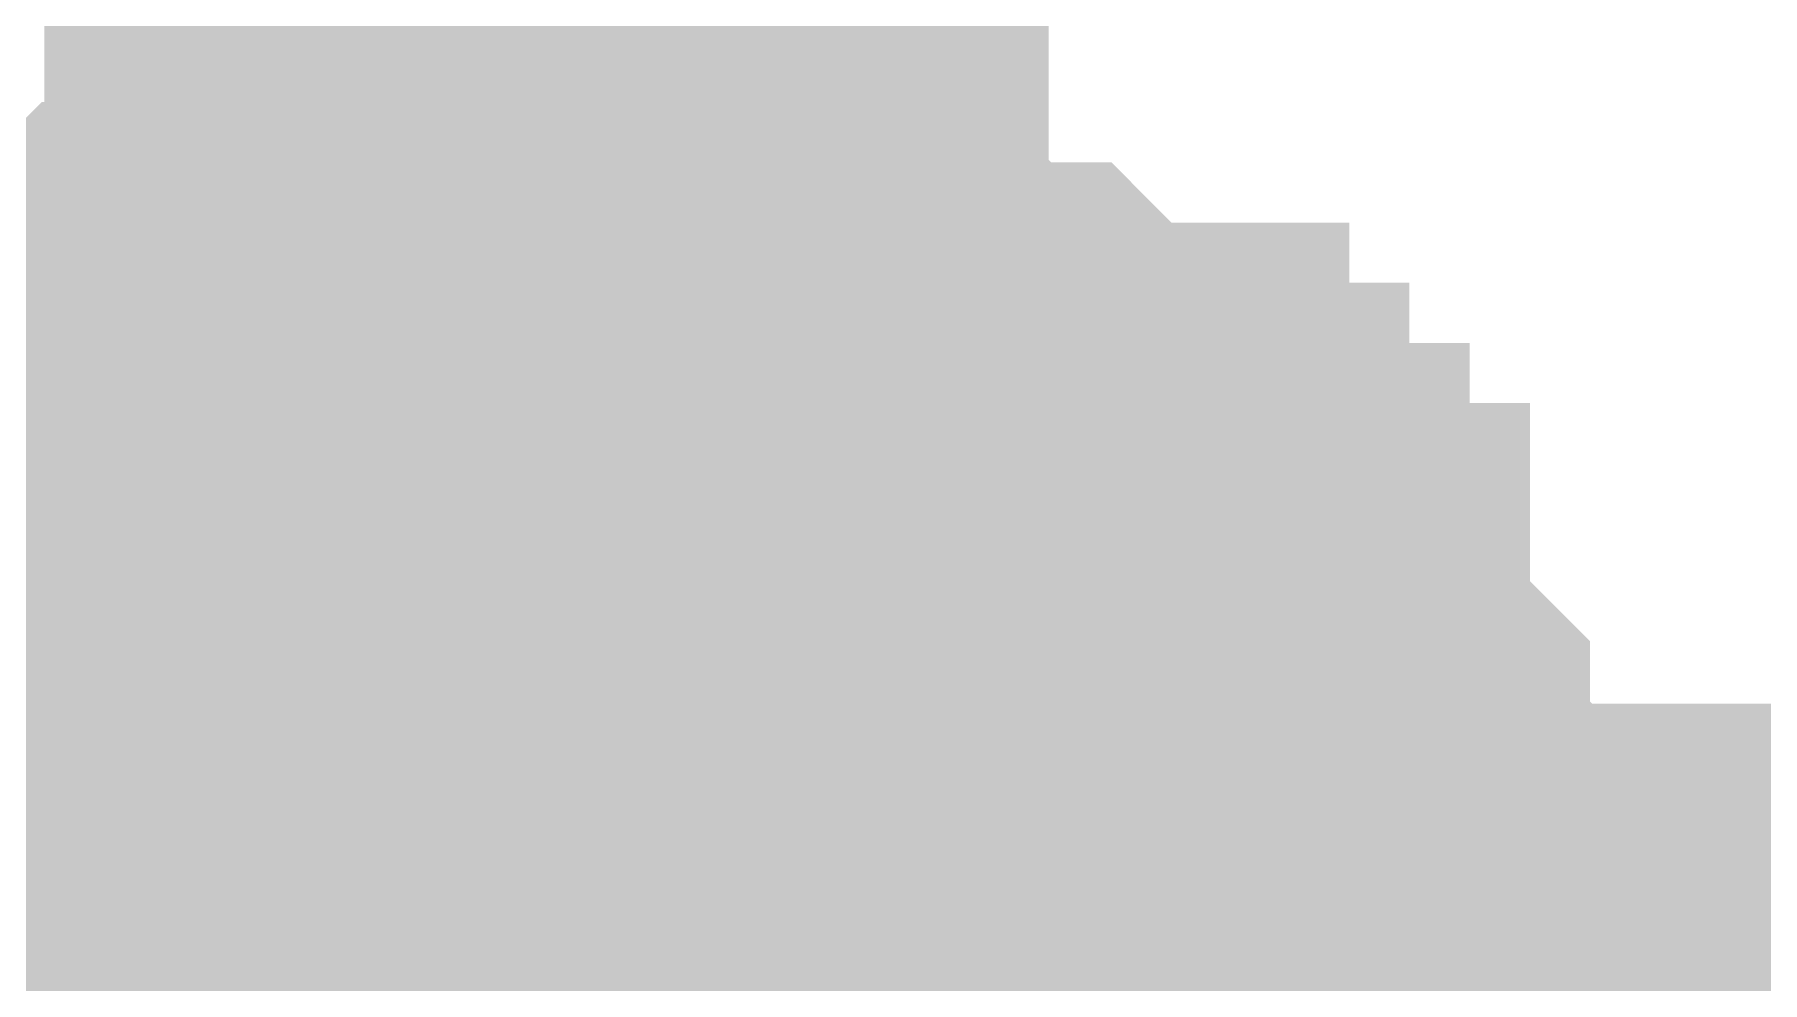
# Model space of a CAD drawing. Header units: inches. Extents: x 0 to 841, y 0 to 594.
# Drawn here: x 789.639 to 790.928, y 335.168 to 335.875 of the extents above; entities that cross this region are included whole.
import ezdxf

# ---------------------------------------------------------------- set-up
doc = ezdxf.new("R2010")
doc.units = ezdxf.units.IN
doc.layers.add('Sheet', color=255, linetype='Continuous')

msp = doc.modelspace()

# ---------------------------------------------------------------- linework, layer by layer
at = {"layer": 'Sheet'}
for points in [[(790.0208, 340.4809, 0.7493, 0.7493, 0), (790.0208, 335.0009, 0.7493, 0.7493, 0)], [(790.0208, 339.9868, 0.2997, 0.2997, 0), (790.0208, 335.0009, 0.2997, 0.2997, 0)], [(789.4818, 335.5399, 0.2997, 0.2997, 0), (789.5267, 335.5399, 0.2997, 0.2997, 0), (789.5716, 335.5848, 0.2997, 0.2997, 0), (789.5716, 335.5848, 0.2997, 0.2997, 0), (789.6165, 335.6298, 0.2997, 0.2997, 0), (789.6615, 335.6298, 0.2997, 0.2997, 0), (789.6615, 335.6298, 0.2997, 0.2997, 0), (789.7064, 335.6747, 0.2997, 0.2997, 0), (789.7513, 335.6747, 0.2997, 0.2997, 0), (789.7962, 335.6747, 0.2997, 0.2997, 0), (789.8411, 335.7196, 0.2997, 0.2997, 0), (789.8411, 335.7196, 0.2997, 0.2997, 0), (789.886, 335.7196, 0.2997, 0.2997, 0), (789.9309, 335.7196, 0.2997, 0.2997, 0), (789.9759, 335.7196, 0.2997, 0.2997, 0), (790.0208, 335.7196, 0.2997, 0.2997, 0)], [(789.4818, 335.5399, 0.2997, 0.2997, 0), (789.5267, 335.5399, 0.2997, 0.2997, 0), (789.5716, 335.5848, 0.2997, 0.2997, 0), (789.5716, 335.5848, 0.2997, 0.2997, 0), (789.6165, 335.6298, 0.2997, 0.2997, 0), (789.6615, 335.6298, 0.2997, 0.2997, 0), (789.6615, 335.6298, 0.2997, 0.2997, 0), (789.7064, 335.6747, 0.2997, 0.2997, 0), (789.7513, 335.6747, 0.2997, 0.2997, 0), (789.7962, 335.6747, 0.2997, 0.2997, 0), (789.8411, 335.7196, 0.2997, 0.2997, 0), (789.8411, 335.7196, 0.2997, 0.2997, 0), (789.886, 335.7196, 0.2997, 0.2997, 0), (789.9309, 335.7196, 0.2997, 0.2997, 0), (789.9759, 335.7196, 0.2997, 0.2997, 0), (790.0208, 335.7196, 0.2997, 0.2997, 0)], [(789.4818, 335.5399, 0.2997, 0.2997, 0), (789.5267, 335.5399, 0.2997, 0.2997, 0), (789.5716, 335.5848, 0.2997, 0.2997, 0), (789.5716, 335.5848, 0.2997, 0.2997, 0), (789.6165, 335.6298, 0.2997, 0.2997, 0), (789.6615, 335.6298, 0.2997, 0.2997, 0), (789.6615, 335.6298, 0.2997, 0.2997, 0), (789.7064, 335.6747, 0.2997, 0.2997, 0), (789.7513, 335.6747, 0.2997, 0.2997, 0), (789.7962, 335.6747, 0.2997, 0.2997, 0), (789.8411, 335.7196, 0.2997, 0.2997, 0), (789.8411, 335.7196, 0.2997, 0.2997, 0), (789.886, 335.7196, 0.2997, 0.2997, 0), (789.9309, 335.7196, 0.2997, 0.2997, 0), (789.9759, 335.7196, 0.2997, 0.2997, 0), (790.0208, 335.7196, 0.2997, 0.2997, 0)], [(789.4818, 335.5399, 0.2997, 0.2997, 0), (789.5267, 335.5399, 0.2997, 0.2997, 0), (789.5716, 335.5848, 0.2997, 0.2997, 0), (789.5716, 335.5848, 0.2997, 0.2997, 0), (789.6165, 335.6298, 0.2997, 0.2997, 0), (789.6615, 335.6298, 0.2997, 0.2997, 0), (789.6615, 335.6298, 0.2997, 0.2997, 0), (789.7064, 335.6747, 0.2997, 0.2997, 0), (789.7513, 335.6747, 0.2997, 0.2997, 0), (789.7962, 335.6747, 0.2997, 0.2997, 0), (789.8411, 335.7196, 0.2997, 0.2997, 0), (789.8411, 335.7196, 0.2997, 0.2997, 0), (789.886, 335.7196, 0.2997, 0.2997, 0), (789.9309, 335.7196, 0.2997, 0.2997, 0), (789.9759, 335.7196, 0.2997, 0.2997, 0), (790.0208, 335.7196, 0.2997, 0.2997, 0)], [(789.4818, 335.5399, 0.2997, 0.2997, 0), (789.5267, 335.5399, 0.2997, 0.2997, 0), (789.5716, 335.5848, 0.2997, 0.2997, 0), (789.5716, 335.5848, 0.2997, 0.2997, 0), (789.6165, 335.6298, 0.2997, 0.2997, 0), (789.6615, 335.6298, 0.2997, 0.2997, 0), (789.6615, 335.6298, 0.2997, 0.2997, 0), (789.7064, 335.6747, 0.2997, 0.2997, 0), (789.7513, 335.6747, 0.2997, 0.2997, 0), (789.7962, 335.6747, 0.2997, 0.2997, 0), (789.8411, 335.7196, 0.2997, 0.2997, 0), (789.8411, 335.7196, 0.2997, 0.2997, 0), (789.886, 335.7196, 0.2997, 0.2997, 0), (789.9309, 335.7196, 0.2997, 0.2997, 0), (789.9759, 335.7196, 0.2997, 0.2997, 0), (790.0208, 335.7196, 0.2997, 0.2997, 0)], [(789.4818, 335.5399, 0.2997, 0.2997, 0), (789.5267, 335.5399, 0.2997, 0.2997, 0), (789.5716, 335.5848, 0.2997, 0.2997, 0), (789.5716, 335.5848, 0.2997, 0.2997, 0), (789.6165, 335.6298, 0.2997, 0.2997, 0), (789.6615, 335.6298, 0.2997, 0.2997, 0), (789.6615, 335.6298, 0.2997, 0.2997, 0), (789.7064, 335.6747, 0.2997, 0.2997, 0), (789.7513, 335.6747, 0.2997, 0.2997, 0), (789.7962, 335.6747, 0.2997, 0.2997, 0), (789.8411, 335.7196, 0.2997, 0.2997, 0), (789.8411, 335.7196, 0.2997, 0.2997, 0), (789.886, 335.7196, 0.2997, 0.2997, 0), (789.9309, 335.7196, 0.2997, 0.2997, 0), (789.9759, 335.7196, 0.2997, 0.2997, 0), (790.0208, 335.7196, 0.2997, 0.2997, 0)], [(790.0208, 335.7196, 0.2997, 0.2997, 0), (790.0208, 335.7196, 0.2997, 0.2997, 0)], [(790.0208, 335.7196, 0.2997, 0.2997, 0), (790.0657, 335.7196, 0.2997, 0.2997, 0), (790.1106, 335.7196, 0.2997, 0.2997, 0), (790.1106, 335.7196, 0.2997, 0.2997, 0), (790.1555, 335.7196, 0.2997, 0.2997, 0), (790.2004, 335.7196, 0.2997, 0.2997, 0), (790.2454, 335.6747, 0.2997, 0.2997, 0), (790.2903, 335.6747, 0.2997, 0.2997, 0), (790.2903, 335.6747, 0.2997, 0.2997, 0), (790.3352, 335.6298, 0.2997, 0.2997, 0), (790.3801, 335.6298, 0.2997, 0.2997, 0), (790.3801, 335.6298, 0.2997, 0.2997, 0), (790.425, 335.5848, 0.2997, 0.2997, 0), (790.4699, 335.5848, 0.2997, 0.2997, 0), (790.4699, 335.5399, 0.2997, 0.2997, 0), (790.5148, 335.5399, 0.2997, 0.2997, 0), (790.5148, 335.495, 0.2997, 0.2997, 0), (790.5598, 335.495, 0.2997, 0.2997, 0), (790.5598, 335.4501, 0.2997, 0.2997, 0), (790.6047, 335.4501, 0.2997, 0.2997, 0), (790.6047, 335.4052, 0.2997, 0.2997, 0), (790.6496, 335.3603, 0.2997, 0.2997, 0), (790.6496, 335.3603, 0.2997, 0.2997, 0), (790.6496, 335.3153, 0.2997, 0.2997, 0), (790.6945, 335.2704, 0.2997, 0.2997, 0), (790.6945, 335.2704, 0.2997, 0.2997, 0), (790.6945, 335.2255, 0.2997, 0.2997, 0), (790.7394, 335.1806, 0.2997, 0.2997, 0), (790.7394, 335.1357, 0.2997, 0.2997, 0), (790.7394, 335.0907, 0.2997, 0.2997, 0), (790.7394, 335.0907, 0.2997, 0.2997, 0), (790.7394, 335.0458, 0.2997, 0.2997, 0), (790.7394, 335.0009, 0.2997, 0.2997, 0)], [(790.0208, 335.7196, 0.2997, 0.2997, 0), (790.0208, 335.7196, 0.2997, 0.2997, 0)], [(790.0208, 335.7196, 0.2997, 0.2997, 0), (790.0657, 335.7196, 0.2997, 0.2997, 0), (790.1106, 335.7196, 0.2997, 0.2997, 0), (790.1106, 335.7196, 0.2997, 0.2997, 0), (790.1555, 335.7196, 0.2997, 0.2997, 0), (790.2004, 335.7196, 0.2997, 0.2997, 0), (790.2454, 335.6747, 0.2997, 0.2997, 0), (790.2903, 335.6747, 0.2997, 0.2997, 0), (790.2903, 335.6747, 0.2997, 0.2997, 0), (790.3352, 335.6298, 0.2997, 0.2997, 0), (790.3801, 335.6298, 0.2997, 0.2997, 0), (790.3801, 335.6298, 0.2997, 0.2997, 0), (790.425, 335.5848, 0.2997, 0.2997, 0), (790.4699, 335.5848, 0.2997, 0.2997, 0), (790.4699, 335.5399, 0.2997, 0.2997, 0), (790.5148, 335.5399, 0.2997, 0.2997, 0), (790.5148, 335.495, 0.2997, 0.2997, 0), (790.5598, 335.495, 0.2997, 0.2997, 0), (790.5598, 335.4501, 0.2997, 0.2997, 0), (790.6047, 335.4501, 0.2997, 0.2997, 0), (790.6047, 335.4052, 0.2997, 0.2997, 0), (790.6496, 335.3603, 0.2997, 0.2997, 0), (790.6496, 335.3603, 0.2997, 0.2997, 0), (790.6496, 335.3153, 0.2997, 0.2997, 0), (790.6945, 335.2704, 0.2997, 0.2997, 0), (790.6945, 335.2704, 0.2997, 0.2997, 0), (790.6945, 335.2255, 0.2997, 0.2997, 0), (790.7394, 335.1806, 0.2997, 0.2997, 0), (790.7394, 335.1357, 0.2997, 0.2997, 0), (790.7394, 335.0907, 0.2997, 0.2997, 0), (790.7394, 335.0907, 0.2997, 0.2997, 0), (790.7394, 335.0458, 0.2997, 0.2997, 0), (790.7394, 335.0009, 0.2997, 0.2997, 0)], [(790.0208, 335.7196, 0.2997, 0.2997, 0), (790.0208, 335.7196, 0.2997, 0.2997, 0)], [(790.0208, 335.7196, 0.2997, 0.2997, 0), (790.0657, 335.7196, 0.2997, 0.2997, 0), (790.1106, 335.7196, 0.2997, 0.2997, 0), (790.1106, 335.7196, 0.2997, 0.2997, 0), (790.1555, 335.7196, 0.2997, 0.2997, 0), (790.2004, 335.7196, 0.2997, 0.2997, 0), (790.2454, 335.6747, 0.2997, 0.2997, 0), (790.2903, 335.6747, 0.2997, 0.2997, 0), (790.2903, 335.6747, 0.2997, 0.2997, 0), (790.3352, 335.6298, 0.2997, 0.2997, 0), (790.3801, 335.6298, 0.2997, 0.2997, 0), (790.3801, 335.6298, 0.2997, 0.2997, 0), (790.425, 335.5848, 0.2997, 0.2997, 0), (790.4699, 335.5848, 0.2997, 0.2997, 0), (790.4699, 335.5399, 0.2997, 0.2997, 0), (790.5148, 335.5399, 0.2997, 0.2997, 0), (790.5148, 335.495, 0.2997, 0.2997, 0), (790.5598, 335.495, 0.2997, 0.2997, 0), (790.5598, 335.4501, 0.2997, 0.2997, 0), (790.6047, 335.4501, 0.2997, 0.2997, 0), (790.6047, 335.4052, 0.2997, 0.2997, 0), (790.6496, 335.3603, 0.2997, 0.2997, 0), (790.6496, 335.3603, 0.2997, 0.2997, 0), (790.6496, 335.3153, 0.2997, 0.2997, 0), (790.6945, 335.2704, 0.2997, 0.2997, 0), (790.6945, 335.2704, 0.2997, 0.2997, 0), (790.6945, 335.2255, 0.2997, 0.2997, 0), (790.7394, 335.1806, 0.2997, 0.2997, 0), (790.7394, 335.1357, 0.2997, 0.2997, 0), (790.7394, 335.0907, 0.2997, 0.2997, 0), (790.7394, 335.0907, 0.2997, 0.2997, 0), (790.7394, 335.0458, 0.2997, 0.2997, 0), (790.7394, 335.0009, 0.2997, 0.2997, 0)], [(790.0208, 335.7196, 0.2997, 0.2997, 0), (790.0208, 335.7196, 0.2997, 0.2997, 0)], [(790.0208, 335.7196, 0.2997, 0.2997, 0), (790.0657, 335.7196, 0.2997, 0.2997, 0), (790.1106, 335.7196, 0.2997, 0.2997, 0), (790.1106, 335.7196, 0.2997, 0.2997, 0), (790.1555, 335.7196, 0.2997, 0.2997, 0), (790.2004, 335.7196, 0.2997, 0.2997, 0), (790.2454, 335.6747, 0.2997, 0.2997, 0), (790.2903, 335.6747, 0.2997, 0.2997, 0), (790.2903, 335.6747, 0.2997, 0.2997, 0), (790.3352, 335.6298, 0.2997, 0.2997, 0), (790.3801, 335.6298, 0.2997, 0.2997, 0), (790.3801, 335.6298, 0.2997, 0.2997, 0), (790.425, 335.5848, 0.2997, 0.2997, 0), (790.4699, 335.5848, 0.2997, 0.2997, 0), (790.4699, 335.5399, 0.2997, 0.2997, 0), (790.5148, 335.5399, 0.2997, 0.2997, 0), (790.5148, 335.495, 0.2997, 0.2997, 0), (790.5598, 335.495, 0.2997, 0.2997, 0), (790.5598, 335.4501, 0.2997, 0.2997, 0), (790.6047, 335.4501, 0.2997, 0.2997, 0), (790.6047, 335.4052, 0.2997, 0.2997, 0), (790.6496, 335.3603, 0.2997, 0.2997, 0), (790.6496, 335.3603, 0.2997, 0.2997, 0), (790.6496, 335.3153, 0.2997, 0.2997, 0), (790.6945, 335.2704, 0.2997, 0.2997, 0), (790.6945, 335.2704, 0.2997, 0.2997, 0), (790.6945, 335.2255, 0.2997, 0.2997, 0), (790.7394, 335.1806, 0.2997, 0.2997, 0), (790.7394, 335.1357, 0.2997, 0.2997, 0), (790.7394, 335.0907, 0.2997, 0.2997, 0), (790.7394, 335.0907, 0.2997, 0.2997, 0), (790.7394, 335.0458, 0.2997, 0.2997, 0), (790.7394, 335.0009, 0.2997, 0.2997, 0)], [(790.0208, 335.7196, 0.2997, 0.2997, 0), (790.0208, 335.7196, 0.2997, 0.2997, 0)], [(790.0208, 335.7196, 0.2997, 0.2997, 0), (790.0657, 335.7196, 0.2997, 0.2997, 0), (790.1106, 335.7196, 0.2997, 0.2997, 0), (790.1106, 335.7196, 0.2997, 0.2997, 0), (790.1555, 335.7196, 0.2997, 0.2997, 0), (790.2004, 335.7196, 0.2997, 0.2997, 0), (790.2454, 335.6747, 0.2997, 0.2997, 0), (790.2903, 335.6747, 0.2997, 0.2997, 0), (790.2903, 335.6747, 0.2997, 0.2997, 0), (790.3352, 335.6298, 0.2997, 0.2997, 0), (790.3801, 335.6298, 0.2997, 0.2997, 0), (790.3801, 335.6298, 0.2997, 0.2997, 0), (790.425, 335.5848, 0.2997, 0.2997, 0), (790.4699, 335.5848, 0.2997, 0.2997, 0), (790.4699, 335.5399, 0.2997, 0.2997, 0), (790.5148, 335.5399, 0.2997, 0.2997, 0), (790.5148, 335.495, 0.2997, 0.2997, 0), (790.5598, 335.495, 0.2997, 0.2997, 0), (790.5598, 335.4501, 0.2997, 0.2997, 0), (790.6047, 335.4501, 0.2997, 0.2997, 0), (790.6047, 335.4052, 0.2997, 0.2997, 0), (790.6496, 335.3603, 0.2997, 0.2997, 0), (790.6496, 335.3603, 0.2997, 0.2997, 0), (790.6496, 335.3153, 0.2997, 0.2997, 0), (790.6945, 335.2704, 0.2997, 0.2997, 0), (790.6945, 335.2704, 0.2997, 0.2997, 0), (790.6945, 335.2255, 0.2997, 0.2997, 0), (790.7394, 335.1806, 0.2997, 0.2997, 0), (790.7394, 335.1357, 0.2997, 0.2997, 0), (790.7394, 335.0907, 0.2997, 0.2997, 0), (790.7394, 335.0907, 0.2997, 0.2997, 0), (790.7394, 335.0458, 0.2997, 0.2997, 0), (790.7394, 335.0009, 0.2997, 0.2997, 0)], [(790.0208, 335.7196, 0.2997, 0.2997, 0), (790.0208, 335.7196, 0.2997, 0.2997, 0)], [(790.0208, 335.7196, 0.2997, 0.2997, 0), (790.0657, 335.7196, 0.2997, 0.2997, 0), (790.1106, 335.7196, 0.2997, 0.2997, 0), (790.1106, 335.7196, 0.2997, 0.2997, 0), (790.1555, 335.7196, 0.2997, 0.2997, 0), (790.2004, 335.7196, 0.2997, 0.2997, 0), (790.2454, 335.6747, 0.2997, 0.2997, 0), (790.2903, 335.6747, 0.2997, 0.2997, 0), (790.2903, 335.6747, 0.2997, 0.2997, 0), (790.3352, 335.6298, 0.2997, 0.2997, 0), (790.3801, 335.6298, 0.2997, 0.2997, 0), (790.3801, 335.6298, 0.2997, 0.2997, 0), (790.425, 335.5848, 0.2997, 0.2997, 0), (790.4699, 335.5848, 0.2997, 0.2997, 0), (790.4699, 335.5399, 0.2997, 0.2997, 0), (790.5148, 335.5399, 0.2997, 0.2997, 0), (790.5148, 335.495, 0.2997, 0.2997, 0), (790.5598, 335.495, 0.2997, 0.2997, 0), (790.5598, 335.4501, 0.2997, 0.2997, 0), (790.6047, 335.4501, 0.2997, 0.2997, 0), (790.6047, 335.4052, 0.2997, 0.2997, 0), (790.6496, 335.3603, 0.2997, 0.2997, 0), (790.6496, 335.3603, 0.2997, 0.2997, 0), (790.6496, 335.3153, 0.2997, 0.2997, 0), (790.6945, 335.2704, 0.2997, 0.2997, 0), (790.6945, 335.2704, 0.2997, 0.2997, 0), (790.6945, 335.2255, 0.2997, 0.2997, 0), (790.7394, 335.1806, 0.2997, 0.2997, 0), (790.7394, 335.1357, 0.2997, 0.2997, 0), (790.7394, 335.0907, 0.2997, 0.2997, 0), (790.7394, 335.0907, 0.2997, 0.2997, 0), (790.7394, 335.0458, 0.2997, 0.2997, 0), (790.7394, 335.0009, 0.2997, 0.2997, 0)], [(789.5716, 335.5848, 0.0991, 0.0991, 0), (789.6165, 335.6298, 0.0991, 0.0991, 0), (789.6615, 335.6298, 0.0991, 0.0991, 0), (789.6615, 335.6298, 0.0991, 0.0991, 0), (789.7064, 335.6747, 0.0991, 0.0991, 0), (789.7513, 335.6747, 0.0991, 0.0991, 0), (789.7962, 335.6747, 0.0991, 0.0991, 0), (789.8411, 335.7196, 0.0991, 0.0991, 0), (789.8411, 335.7196, 0.0991, 0.0991, 0), (789.886, 335.7196, 0.0991, 0.0991, 0), (789.9309, 335.7196, 0.0991, 0.0991, 0), (789.9759, 335.7196, 0.0991, 0.0991, 0), (790.0208, 335.7196, 0.0991, 0.0991, 0)], [(789.5716, 335.5848, 0.0991, 0.0991, 0), (789.6165, 335.6298, 0.0991, 0.0991, 0), (789.6615, 335.6298, 0.0991, 0.0991, 0), (789.6615, 335.6298, 0.0991, 0.0991, 0), (789.7064, 335.6747, 0.0991, 0.0991, 0), (789.7513, 335.6747, 0.0991, 0.0991, 0), (789.7962, 335.6747, 0.0991, 0.0991, 0), (789.8411, 335.7196, 0.0991, 0.0991, 0), (789.8411, 335.7196, 0.0991, 0.0991, 0), (789.886, 335.7196, 0.0991, 0.0991, 0), (789.9309, 335.7196, 0.0991, 0.0991, 0), (789.9759, 335.7196, 0.0991, 0.0991, 0), (790.0208, 335.7196, 0.0991, 0.0991, 0)], [(789.5716, 335.5848, 0.0991, 0.0991, 0), (789.6165, 335.6298, 0.0991, 0.0991, 0), (789.6615, 335.6298, 0.0991, 0.0991, 0), (789.6615, 335.6298, 0.0991, 0.0991, 0), (789.7064, 335.6747, 0.0991, 0.0991, 0), (789.7513, 335.6747, 0.0991, 0.0991, 0), (789.7962, 335.6747, 0.0991, 0.0991, 0), (789.8411, 335.7196, 0.0991, 0.0991, 0), (789.8411, 335.7196, 0.0991, 0.0991, 0), (789.886, 335.7196, 0.0991, 0.0991, 0), (789.9309, 335.7196, 0.0991, 0.0991, 0), (789.9759, 335.7196, 0.0991, 0.0991, 0), (790.0208, 335.7196, 0.0991, 0.0991, 0)], [(789.5716, 335.5848, 0.0991, 0.0991, 0), (789.6165, 335.6298, 0.0991, 0.0991, 0), (789.6615, 335.6298, 0.0991, 0.0991, 0), (789.6615, 335.6298, 0.0991, 0.0991, 0), (789.7064, 335.6747, 0.0991, 0.0991, 0), (789.7513, 335.6747, 0.0991, 0.0991, 0), (789.7962, 335.6747, 0.0991, 0.0991, 0), (789.8411, 335.7196, 0.0991, 0.0991, 0), (789.8411, 335.7196, 0.0991, 0.0991, 0), (789.886, 335.7196, 0.0991, 0.0991, 0), (789.9309, 335.7196, 0.0991, 0.0991, 0), (789.9759, 335.7196, 0.0991, 0.0991, 0), (790.0208, 335.7196, 0.0991, 0.0991, 0)], [(789.5716, 335.5848, 0.0991, 0.0991, 0), (789.6165, 335.6298, 0.0991, 0.0991, 0), (789.6615, 335.6298, 0.0991, 0.0991, 0), (789.6615, 335.6298, 0.0991, 0.0991, 0), (789.7064, 335.6747, 0.0991, 0.0991, 0), (789.7513, 335.6747, 0.0991, 0.0991, 0), (789.7962, 335.6747, 0.0991, 0.0991, 0), (789.8411, 335.7196, 0.0991, 0.0991, 0), (789.8411, 335.7196, 0.0991, 0.0991, 0), (789.886, 335.7196, 0.0991, 0.0991, 0), (789.9309, 335.7196, 0.0991, 0.0991, 0), (789.9759, 335.7196, 0.0991, 0.0991, 0), (790.0208, 335.7196, 0.0991, 0.0991, 0)], [(789.5716, 335.5848, 0.0991, 0.0991, 0), (789.6165, 335.6298, 0.0991, 0.0991, 0), (789.6615, 335.6298, 0.0991, 0.0991, 0), (789.6615, 335.6298, 0.0991, 0.0991, 0), (789.7064, 335.6747, 0.0991, 0.0991, 0), (789.7513, 335.6747, 0.0991, 0.0991, 0), (789.7962, 335.6747, 0.0991, 0.0991, 0), (789.8411, 335.7196, 0.0991, 0.0991, 0), (789.8411, 335.7196, 0.0991, 0.0991, 0), (789.886, 335.7196, 0.0991, 0.0991, 0), (789.9309, 335.7196, 0.0991, 0.0991, 0), (789.9759, 335.7196, 0.0991, 0.0991, 0), (790.0208, 335.7196, 0.0991, 0.0991, 0)], [(790.0208, 335.7196, 0.0991, 0.0991, 0), (790.0208, 335.7196, 0.0991, 0.0991, 0)], [(790.0208, 335.7196, 0.0991, 0.0991, 0), (790.0657, 335.7196, 0.0991, 0.0991, 0), (790.1106, 335.7196, 0.0991, 0.0991, 0), (790.1106, 335.7196, 0.0991, 0.0991, 0), (790.1555, 335.7196, 0.0991, 0.0991, 0), (790.2004, 335.7196, 0.0991, 0.0991, 0), (790.2454, 335.6747, 0.0991, 0.0991, 0), (790.2903, 335.6747, 0.0991, 0.0991, 0), (790.2903, 335.6747, 0.0991, 0.0991, 0), (790.3352, 335.6298, 0.0991, 0.0991, 0), (790.3801, 335.6298, 0.0991, 0.0991, 0), (790.3801, 335.6298, 0.0991, 0.0991, 0), (790.425, 335.5848, 0.0991, 0.0991, 0), (790.4699, 335.5848, 0.0991, 0.0991, 0), (790.4699, 335.5399, 0.0991, 0.0991, 0), (790.5148, 335.5399, 0.0991, 0.0991, 0), (790.5148, 335.495, 0.0991, 0.0991, 0), (790.5598, 335.495, 0.0991, 0.0991, 0), (790.5598, 335.4501, 0.0991, 0.0991, 0), (790.6047, 335.4501, 0.0991, 0.0991, 0), (790.6047, 335.4052, 0.0991, 0.0991, 0), (790.6496, 335.3603, 0.0991, 0.0991, 0), (790.6496, 335.3603, 0.0991, 0.0991, 0), (790.6496, 335.3153, 0.0991, 0.0991, 0), (790.6945, 335.2704, 0.0991, 0.0991, 0), (790.6945, 335.2704, 0.0991, 0.0991, 0), (790.6945, 335.2255, 0.0991, 0.0991, 0), (790.7394, 335.1806, 0.0991, 0.0991, 0), (790.7394, 335.1357, 0.0991, 0.0991, 0), (790.7394, 335.0907, 0.0991, 0.0991, 0)], [(790.0208, 335.7196, 0.0991, 0.0991, 0), (790.0208, 335.7196, 0.0991, 0.0991, 0)], [(790.0208, 335.7196, 0.0991, 0.0991, 0), (790.0657, 335.7196, 0.0991, 0.0991, 0), (790.1106, 335.7196, 0.0991, 0.0991, 0), (790.1106, 335.7196, 0.0991, 0.0991, 0), (790.1555, 335.7196, 0.0991, 0.0991, 0), (790.2004, 335.7196, 0.0991, 0.0991, 0), (790.2454, 335.6747, 0.0991, 0.0991, 0), (790.2903, 335.6747, 0.0991, 0.0991, 0), (790.2903, 335.6747, 0.0991, 0.0991, 0), (790.3352, 335.6298, 0.0991, 0.0991, 0), (790.3801, 335.6298, 0.0991, 0.0991, 0), (790.3801, 335.6298, 0.0991, 0.0991, 0), (790.425, 335.5848, 0.0991, 0.0991, 0), (790.4699, 335.5848, 0.0991, 0.0991, 0), (790.4699, 335.5399, 0.0991, 0.0991, 0), (790.5148, 335.5399, 0.0991, 0.0991, 0), (790.5148, 335.495, 0.0991, 0.0991, 0), (790.5598, 335.495, 0.0991, 0.0991, 0), (790.5598, 335.4501, 0.0991, 0.0991, 0), (790.6047, 335.4501, 0.0991, 0.0991, 0), (790.6047, 335.4052, 0.0991, 0.0991, 0), (790.6496, 335.3603, 0.0991, 0.0991, 0), (790.6496, 335.3603, 0.0991, 0.0991, 0), (790.6496, 335.3153, 0.0991, 0.0991, 0), (790.6945, 335.2704, 0.0991, 0.0991, 0), (790.6945, 335.2704, 0.0991, 0.0991, 0), (790.6945, 335.2255, 0.0991, 0.0991, 0), (790.7394, 335.1806, 0.0991, 0.0991, 0), (790.7394, 335.1357, 0.0991, 0.0991, 0), (790.7394, 335.0907, 0.0991, 0.0991, 0)], [(790.0208, 335.7196, 0.0991, 0.0991, 0), (790.0208, 335.7196, 0.0991, 0.0991, 0)], [(790.0208, 335.7196, 0.0991, 0.0991, 0), (790.0657, 335.7196, 0.0991, 0.0991, 0), (790.1106, 335.7196, 0.0991, 0.0991, 0), (790.1106, 335.7196, 0.0991, 0.0991, 0), (790.1555, 335.7196, 0.0991, 0.0991, 0), (790.2004, 335.7196, 0.0991, 0.0991, 0), (790.2454, 335.6747, 0.0991, 0.0991, 0), (790.2903, 335.6747, 0.0991, 0.0991, 0), (790.2903, 335.6747, 0.0991, 0.0991, 0), (790.3352, 335.6298, 0.0991, 0.0991, 0), (790.3801, 335.6298, 0.0991, 0.0991, 0), (790.3801, 335.6298, 0.0991, 0.0991, 0), (790.425, 335.5848, 0.0991, 0.0991, 0), (790.4699, 335.5848, 0.0991, 0.0991, 0), (790.4699, 335.5399, 0.0991, 0.0991, 0), (790.5148, 335.5399, 0.0991, 0.0991, 0), (790.5148, 335.495, 0.0991, 0.0991, 0), (790.5598, 335.495, 0.0991, 0.0991, 0), (790.5598, 335.4501, 0.0991, 0.0991, 0), (790.6047, 335.4501, 0.0991, 0.0991, 0), (790.6047, 335.4052, 0.0991, 0.0991, 0), (790.6496, 335.3603, 0.0991, 0.0991, 0), (790.6496, 335.3603, 0.0991, 0.0991, 0), (790.6496, 335.3153, 0.0991, 0.0991, 0), (790.6945, 335.2704, 0.0991, 0.0991, 0), (790.6945, 335.2704, 0.0991, 0.0991, 0), (790.6945, 335.2255, 0.0991, 0.0991, 0), (790.7394, 335.1806, 0.0991, 0.0991, 0), (790.7394, 335.1357, 0.0991, 0.0991, 0), (790.7394, 335.0907, 0.0991, 0.0991, 0)], [(790.0208, 335.7196, 0.0991, 0.0991, 0), (790.0208, 335.7196, 0.0991, 0.0991, 0)], [(790.0208, 335.7196, 0.0991, 0.0991, 0), (790.0657, 335.7196, 0.0991, 0.0991, 0), (790.1106, 335.7196, 0.0991, 0.0991, 0), (790.1106, 335.7196, 0.0991, 0.0991, 0), (790.1555, 335.7196, 0.0991, 0.0991, 0), (790.2004, 335.7196, 0.0991, 0.0991, 0), (790.2454, 335.6747, 0.0991, 0.0991, 0), (790.2903, 335.6747, 0.0991, 0.0991, 0), (790.2903, 335.6747, 0.0991, 0.0991, 0), (790.3352, 335.6298, 0.0991, 0.0991, 0), (790.3801, 335.6298, 0.0991, 0.0991, 0), (790.3801, 335.6298, 0.0991, 0.0991, 0), (790.425, 335.5848, 0.0991, 0.0991, 0), (790.4699, 335.5848, 0.0991, 0.0991, 0), (790.4699, 335.5399, 0.0991, 0.0991, 0), (790.5148, 335.5399, 0.0991, 0.0991, 0), (790.5148, 335.495, 0.0991, 0.0991, 0), (790.5598, 335.495, 0.0991, 0.0991, 0), (790.5598, 335.4501, 0.0991, 0.0991, 0), (790.6047, 335.4501, 0.0991, 0.0991, 0), (790.6047, 335.4052, 0.0991, 0.0991, 0), (790.6496, 335.3603, 0.0991, 0.0991, 0), (790.6496, 335.3603, 0.0991, 0.0991, 0), (790.6496, 335.3153, 0.0991, 0.0991, 0), (790.6945, 335.2704, 0.0991, 0.0991, 0), (790.6945, 335.2704, 0.0991, 0.0991, 0), (790.6945, 335.2255, 0.0991, 0.0991, 0), (790.7394, 335.1806, 0.0991, 0.0991, 0), (790.7394, 335.1357, 0.0991, 0.0991, 0), (790.7394, 335.0907, 0.0991, 0.0991, 0)], [(790.0208, 335.7196, 0.0991, 0.0991, 0), (790.0208, 335.7196, 0.0991, 0.0991, 0)], [(790.0208, 335.7196, 0.0991, 0.0991, 0), (790.0657, 335.7196, 0.0991, 0.0991, 0), (790.1106, 335.7196, 0.0991, 0.0991, 0), (790.1106, 335.7196, 0.0991, 0.0991, 0), (790.1555, 335.7196, 0.0991, 0.0991, 0), (790.2004, 335.7196, 0.0991, 0.0991, 0), (790.2454, 335.6747, 0.0991, 0.0991, 0), (790.2903, 335.6747, 0.0991, 0.0991, 0), (790.2903, 335.6747, 0.0991, 0.0991, 0), (790.3352, 335.6298, 0.0991, 0.0991, 0), (790.3801, 335.6298, 0.0991, 0.0991, 0), (790.3801, 335.6298, 0.0991, 0.0991, 0), (790.425, 335.5848, 0.0991, 0.0991, 0), (790.4699, 335.5848, 0.0991, 0.0991, 0), (790.4699, 335.5399, 0.0991, 0.0991, 0), (790.5148, 335.5399, 0.0991, 0.0991, 0), (790.5148, 335.495, 0.0991, 0.0991, 0), (790.5598, 335.495, 0.0991, 0.0991, 0), (790.5598, 335.4501, 0.0991, 0.0991, 0), (790.6047, 335.4501, 0.0991, 0.0991, 0), (790.6047, 335.4052, 0.0991, 0.0991, 0), (790.6496, 335.3603, 0.0991, 0.0991, 0), (790.6496, 335.3603, 0.0991, 0.0991, 0), (790.6496, 335.3153, 0.0991, 0.0991, 0), (790.6945, 335.2704, 0.0991, 0.0991, 0), (790.6945, 335.2704, 0.0991, 0.0991, 0), (790.6945, 335.2255, 0.0991, 0.0991, 0), (790.7394, 335.1806, 0.0991, 0.0991, 0), (790.7394, 335.1357, 0.0991, 0.0991, 0), (790.7394, 335.0907, 0.0991, 0.0991, 0)], [(790.0208, 335.7196, 0.0991, 0.0991, 0), (790.0208, 335.7196, 0.0991, 0.0991, 0)], [(790.0208, 335.7196, 0.0991, 0.0991, 0), (790.0657, 335.7196, 0.0991, 0.0991, 0), (790.1106, 335.7196, 0.0991, 0.0991, 0), (790.1106, 335.7196, 0.0991, 0.0991, 0), (790.1555, 335.7196, 0.0991, 0.0991, 0), (790.2004, 335.7196, 0.0991, 0.0991, 0), (790.2454, 335.6747, 0.0991, 0.0991, 0), (790.2903, 335.6747, 0.0991, 0.0991, 0), (790.2903, 335.6747, 0.0991, 0.0991, 0), (790.3352, 335.6298, 0.0991, 0.0991, 0), (790.3801, 335.6298, 0.0991, 0.0991, 0), (790.3801, 335.6298, 0.0991, 0.0991, 0), (790.425, 335.5848, 0.0991, 0.0991, 0), (790.4699, 335.5848, 0.0991, 0.0991, 0), (790.4699, 335.5399, 0.0991, 0.0991, 0), (790.5148, 335.5399, 0.0991, 0.0991, 0), (790.5148, 335.495, 0.0991, 0.0991, 0), (790.5598, 335.495, 0.0991, 0.0991, 0), (790.5598, 335.4501, 0.0991, 0.0991, 0), (790.6047, 335.4501, 0.0991, 0.0991, 0), (790.6047, 335.4052, 0.0991, 0.0991, 0), (790.6496, 335.3603, 0.0991, 0.0991, 0), (790.6496, 335.3603, 0.0991, 0.0991, 0), (790.6496, 335.3153, 0.0991, 0.0991, 0), (790.6945, 335.2704, 0.0991, 0.0991, 0), (790.6945, 335.2704, 0.0991, 0.0991, 0), (790.6945, 335.2255, 0.0991, 0.0991, 0), (790.7394, 335.1806, 0.0991, 0.0991, 0), (790.7394, 335.1357, 0.0991, 0.0991, 0), (790.7394, 335.0907, 0.0991, 0.0991, 0)], [(789.4818, 335.1357, 0.2997, 0.2997, 0), (789.5267, 335.1357, 0.2997, 0.2997, 0), (789.5267, 335.1806, 0.2997, 0.2997, 0), (789.5267, 335.1806, 0.2997, 0.2997, 0), (789.5267, 335.2255, 0.2997, 0.2997, 0), (789.5267, 335.2255, 0.2997, 0.2997, 0), (789.5716, 335.2704, 0.2997, 0.2997, 0), (789.5716, 335.2704, 0.2997, 0.2997, 0), (789.5716, 335.3153, 0.2997, 0.2997, 0), (789.6165, 335.3153, 0.2997, 0.2997, 0), (789.6165, 335.3153, 0.2997, 0.2997, 0), (789.6165, 335.3603, 0.2997, 0.2997, 0), (789.6615, 335.3603, 0.2997, 0.2997, 0), (789.6615, 335.3603, 0.2997, 0.2997, 0), (789.7064, 335.4052, 0.2997, 0.2997, 0), (789.7064, 335.4052, 0.2997, 0.2997, 0), (789.7513, 335.4052, 0.2997, 0.2997, 0), (789.7513, 335.4501, 0.2997, 0.2997, 0), (789.7962, 335.4501, 0.2997, 0.2997, 0), (789.7962, 335.4501, 0.2997, 0.2997, 0), (789.8411, 335.4501, 0.2997, 0.2997, 0), (789.8411, 335.4501, 0.2997, 0.2997, 0), (789.886, 335.495, 0.2997, 0.2997, 0), (789.886, 335.495, 0.2997, 0.2997, 0), (789.9309, 335.495, 0.2997, 0.2997, 0), (789.9759, 335.495, 0.2997, 0.2997, 0), (789.9759, 335.495, 0.2997, 0.2997, 0), (790.0208, 335.495, 0.2997, 0.2997, 0)], [(789.4818, 335.1357, 0.2997, 0.2997, 0), (789.5267, 335.1357, 0.2997, 0.2997, 0), (789.5267, 335.1806, 0.2997, 0.2997, 0), (789.5267, 335.1806, 0.2997, 0.2997, 0), (789.5267, 335.2255, 0.2997, 0.2997, 0), (789.5267, 335.2255, 0.2997, 0.2997, 0), (789.5716, 335.2704, 0.2997, 0.2997, 0), (789.5716, 335.2704, 0.2997, 0.2997, 0), (789.5716, 335.3153, 0.2997, 0.2997, 0), (789.6165, 335.3153, 0.2997, 0.2997, 0), (789.6165, 335.3153, 0.2997, 0.2997, 0), (789.6165, 335.3603, 0.2997, 0.2997, 0), (789.6615, 335.3603, 0.2997, 0.2997, 0), (789.6615, 335.3603, 0.2997, 0.2997, 0), (789.7064, 335.4052, 0.2997, 0.2997, 0), (789.7064, 335.4052, 0.2997, 0.2997, 0), (789.7513, 335.4052, 0.2997, 0.2997, 0), (789.7513, 335.4501, 0.2997, 0.2997, 0), (789.7962, 335.4501, 0.2997, 0.2997, 0), (789.7962, 335.4501, 0.2997, 0.2997, 0), (789.8411, 335.4501, 0.2997, 0.2997, 0), (789.8411, 335.4501, 0.2997, 0.2997, 0), (789.886, 335.495, 0.2997, 0.2997, 0), (789.886, 335.495, 0.2997, 0.2997, 0), (789.9309, 335.495, 0.2997, 0.2997, 0), (789.9759, 335.495, 0.2997, 0.2997, 0), (789.9759, 335.495, 0.2997, 0.2997, 0), (790.0208, 335.495, 0.2997, 0.2997, 0)], [(789.4818, 335.1357, 0.2997, 0.2997, 0), (789.5267, 335.1357, 0.2997, 0.2997, 0), (789.5267, 335.1806, 0.2997, 0.2997, 0), (789.5267, 335.1806, 0.2997, 0.2997, 0), (789.5267, 335.2255, 0.2997, 0.2997, 0), (789.5267, 335.2255, 0.2997, 0.2997, 0), (789.5716, 335.2704, 0.2997, 0.2997, 0), (789.5716, 335.2704, 0.2997, 0.2997, 0), (789.5716, 335.3153, 0.2997, 0.2997, 0), (789.6165, 335.3153, 0.2997, 0.2997, 0), (789.6165, 335.3153, 0.2997, 0.2997, 0), (789.6165, 335.3603, 0.2997, 0.2997, 0), (789.6615, 335.3603, 0.2997, 0.2997, 0), (789.6615, 335.3603, 0.2997, 0.2997, 0), (789.7064, 335.4052, 0.2997, 0.2997, 0), (789.7064, 335.4052, 0.2997, 0.2997, 0), (789.7513, 335.4052, 0.2997, 0.2997, 0), (789.7513, 335.4501, 0.2997, 0.2997, 0), (789.7962, 335.4501, 0.2997, 0.2997, 0), (789.7962, 335.4501, 0.2997, 0.2997, 0), (789.8411, 335.4501, 0.2997, 0.2997, 0), (789.8411, 335.4501, 0.2997, 0.2997, 0), (789.886, 335.495, 0.2997, 0.2997, 0), (789.886, 335.495, 0.2997, 0.2997, 0), (789.9309, 335.495, 0.2997, 0.2997, 0), (789.9759, 335.495, 0.2997, 0.2997, 0), (789.9759, 335.495, 0.2997, 0.2997, 0), (790.0208, 335.495, 0.2997, 0.2997, 0)], [(789.4818, 335.1357, 0.2997, 0.2997, 0), (789.5267, 335.1357, 0.2997, 0.2997, 0), (789.5267, 335.1806, 0.2997, 0.2997, 0), (789.5267, 335.1806, 0.2997, 0.2997, 0), (789.5267, 335.2255, 0.2997, 0.2997, 0), (789.5267, 335.2255, 0.2997, 0.2997, 0), (789.5716, 335.2704, 0.2997, 0.2997, 0), (789.5716, 335.2704, 0.2997, 0.2997, 0), (789.5716, 335.3153, 0.2997, 0.2997, 0), (789.6165, 335.3153, 0.2997, 0.2997, 0), (789.6165, 335.3153, 0.2997, 0.2997, 0), (789.6165, 335.3603, 0.2997, 0.2997, 0), (789.6615, 335.3603, 0.2997, 0.2997, 0), (789.6615, 335.3603, 0.2997, 0.2997, 0), (789.7064, 335.4052, 0.2997, 0.2997, 0), (789.7064, 335.4052, 0.2997, 0.2997, 0), (789.7513, 335.4052, 0.2997, 0.2997, 0), (789.7513, 335.4501, 0.2997, 0.2997, 0), (789.7962, 335.4501, 0.2997, 0.2997, 0), (789.7962, 335.4501, 0.2997, 0.2997, 0), (789.8411, 335.4501, 0.2997, 0.2997, 0), (789.8411, 335.4501, 0.2997, 0.2997, 0), (789.886, 335.495, 0.2997, 0.2997, 0), (789.886, 335.495, 0.2997, 0.2997, 0), (789.9309, 335.495, 0.2997, 0.2997, 0), (789.9759, 335.495, 0.2997, 0.2997, 0), (789.9759, 335.495, 0.2997, 0.2997, 0), (790.0208, 335.495, 0.2997, 0.2997, 0)], [(790.0208, 335.495, 0.2997, 0.2997, 0), (790.0208, 335.495, 0.2997, 0.2997, 0)], [(790.0208, 335.495, 0.2997, 0.2997, 0), (790.0657, 335.495, 0.2997, 0.2997, 0), (790.0657, 335.495, 0.2997, 0.2997, 0), (790.1106, 335.495, 0.2997, 0.2997, 0), (790.1106, 335.495, 0.2997, 0.2997, 0), (790.1555, 335.495, 0.2997, 0.2997, 0), (790.1555, 335.4501, 0.2997, 0.2997, 0), (790.2004, 335.4501, 0.2997, 0.2997, 0), (790.2004, 335.4501, 0.2997, 0.2997, 0), (790.2454, 335.4501, 0.2997, 0.2997, 0), (790.2454, 335.4501, 0.2997, 0.2997, 0), (790.2903, 335.4052, 0.2997, 0.2997, 0), (790.2903, 335.4052, 0.2997, 0.2997, 0), (790.3352, 335.4052, 0.2997, 0.2997, 0), (790.3352, 335.3603, 0.2997, 0.2997, 0), (790.3352, 335.3603, 0.2997, 0.2997, 0), (790.3801, 335.3603, 0.2997, 0.2997, 0), (790.3801, 335.3153, 0.2997, 0.2997, 0), (790.3801, 335.3153, 0.2997, 0.2997, 0), (790.425, 335.3153, 0.2997, 0.2997, 0), (790.425, 335.2704, 0.2997, 0.2997, 0), (790.425, 335.2704, 0.2997, 0.2997, 0), (790.4699, 335.2255, 0.2997, 0.2997, 0), (790.4699, 335.2255, 0.2997, 0.2997, 0), (790.4699, 335.1806, 0.2997, 0.2997, 0), (790.4699, 335.1806, 0.2997, 0.2997, 0), (790.4699, 335.1357, 0.2997, 0.2997, 0), (790.5148, 335.1357, 0.2997, 0.2997, 0), (790.5148, 335.0907, 0.2997, 0.2997, 0), (790.5148, 335.0907, 0.2997, 0.2997, 0), (790.5148, 335.0458, 0.2997, 0.2997, 0), (790.5148, 335.0458, 0.2997, 0.2997, 0), (790.5148, 335.0009, 0.2997, 0.2997, 0)], [(790.0208, 335.495, 0.2997, 0.2997, 0), (790.0208, 335.495, 0.2997, 0.2997, 0)], [(790.0208, 335.495, 0.2997, 0.2997, 0), (790.0657, 335.495, 0.2997, 0.2997, 0), (790.0657, 335.495, 0.2997, 0.2997, 0), (790.1106, 335.495, 0.2997, 0.2997, 0), (790.1106, 335.495, 0.2997, 0.2997, 0), (790.1555, 335.495, 0.2997, 0.2997, 0), (790.1555, 335.4501, 0.2997, 0.2997, 0), (790.2004, 335.4501, 0.2997, 0.2997, 0), (790.2004, 335.4501, 0.2997, 0.2997, 0), (790.2454, 335.4501, 0.2997, 0.2997, 0), (790.2454, 335.4501, 0.2997, 0.2997, 0), (790.2903, 335.4052, 0.2997, 0.2997, 0), (790.2903, 335.4052, 0.2997, 0.2997, 0), (790.3352, 335.4052, 0.2997, 0.2997, 0), (790.3352, 335.3603, 0.2997, 0.2997, 0), (790.3352, 335.3603, 0.2997, 0.2997, 0), (790.3801, 335.3603, 0.2997, 0.2997, 0), (790.3801, 335.3153, 0.2997, 0.2997, 0), (790.3801, 335.3153, 0.2997, 0.2997, 0), (790.425, 335.3153, 0.2997, 0.2997, 0), (790.425, 335.2704, 0.2997, 0.2997, 0), (790.425, 335.2704, 0.2997, 0.2997, 0), (790.4699, 335.2255, 0.2997, 0.2997, 0), (790.4699, 335.2255, 0.2997, 0.2997, 0), (790.4699, 335.1806, 0.2997, 0.2997, 0), (790.4699, 335.1806, 0.2997, 0.2997, 0), (790.4699, 335.1357, 0.2997, 0.2997, 0), (790.5148, 335.1357, 0.2997, 0.2997, 0), (790.5148, 335.0907, 0.2997, 0.2997, 0), (790.5148, 335.0907, 0.2997, 0.2997, 0), (790.5148, 335.0458, 0.2997, 0.2997, 0), (790.5148, 335.0458, 0.2997, 0.2997, 0), (790.5148, 335.0009, 0.2997, 0.2997, 0)], [(790.0208, 335.495, 0.2997, 0.2997, 0), (790.0208, 335.495, 0.2997, 0.2997, 0)], [(790.0208, 335.495, 0.2997, 0.2997, 0), (790.0657, 335.495, 0.2997, 0.2997, 0), (790.0657, 335.495, 0.2997, 0.2997, 0), (790.1106, 335.495, 0.2997, 0.2997, 0), (790.1106, 335.495, 0.2997, 0.2997, 0), (790.1555, 335.495, 0.2997, 0.2997, 0), (790.1555, 335.4501, 0.2997, 0.2997, 0), (790.2004, 335.4501, 0.2997, 0.2997, 0), (790.2004, 335.4501, 0.2997, 0.2997, 0), (790.2454, 335.4501, 0.2997, 0.2997, 0), (790.2454, 335.4501, 0.2997, 0.2997, 0), (790.2903, 335.4052, 0.2997, 0.2997, 0), (790.2903, 335.4052, 0.2997, 0.2997, 0), (790.3352, 335.4052, 0.2997, 0.2997, 0), (790.3352, 335.3603, 0.2997, 0.2997, 0), (790.3352, 335.3603, 0.2997, 0.2997, 0), (790.3801, 335.3603, 0.2997, 0.2997, 0), (790.3801, 335.3153, 0.2997, 0.2997, 0), (790.3801, 335.3153, 0.2997, 0.2997, 0), (790.425, 335.3153, 0.2997, 0.2997, 0), (790.425, 335.2704, 0.2997, 0.2997, 0), (790.425, 335.2704, 0.2997, 0.2997, 0), (790.4699, 335.2255, 0.2997, 0.2997, 0), (790.4699, 335.2255, 0.2997, 0.2997, 0), (790.4699, 335.1806, 0.2997, 0.2997, 0), (790.4699, 335.1806, 0.2997, 0.2997, 0), (790.4699, 335.1357, 0.2997, 0.2997, 0), (790.5148, 335.1357, 0.2997, 0.2997, 0), (790.5148, 335.0907, 0.2997, 0.2997, 0), (790.5148, 335.0907, 0.2997, 0.2997, 0), (790.5148, 335.0458, 0.2997, 0.2997, 0), (790.5148, 335.0458, 0.2997, 0.2997, 0), (790.5148, 335.0009, 0.2997, 0.2997, 0)], [(790.0208, 335.495, 0.2997, 0.2997, 0), (790.0208, 335.495, 0.2997, 0.2997, 0)], [(790.0208, 335.495, 0.2997, 0.2997, 0), (790.0657, 335.495, 0.2997, 0.2997, 0), (790.0657, 335.495, 0.2997, 0.2997, 0), (790.1106, 335.495, 0.2997, 0.2997, 0), (790.1106, 335.495, 0.2997, 0.2997, 0), (790.1555, 335.495, 0.2997, 0.2997, 0), (790.1555, 335.4501, 0.2997, 0.2997, 0), (790.2004, 335.4501, 0.2997, 0.2997, 0), (790.2004, 335.4501, 0.2997, 0.2997, 0), (790.2454, 335.4501, 0.2997, 0.2997, 0), (790.2454, 335.4501, 0.2997, 0.2997, 0), (790.2903, 335.4052, 0.2997, 0.2997, 0), (790.2903, 335.4052, 0.2997, 0.2997, 0), (790.3352, 335.4052, 0.2997, 0.2997, 0), (790.3352, 335.3603, 0.2997, 0.2997, 0), (790.3352, 335.3603, 0.2997, 0.2997, 0), (790.3801, 335.3603, 0.2997, 0.2997, 0), (790.3801, 335.3153, 0.2997, 0.2997, 0), (790.3801, 335.3153, 0.2997, 0.2997, 0), (790.425, 335.3153, 0.2997, 0.2997, 0), (790.425, 335.2704, 0.2997, 0.2997, 0), (790.425, 335.2704, 0.2997, 0.2997, 0), (790.4699, 335.2255, 0.2997, 0.2997, 0), (790.4699, 335.2255, 0.2997, 0.2997, 0), (790.4699, 335.1806, 0.2997, 0.2997, 0), (790.4699, 335.1806, 0.2997, 0.2997, 0), (790.4699, 335.1357, 0.2997, 0.2997, 0), (790.5148, 335.1357, 0.2997, 0.2997, 0), (790.5148, 335.0907, 0.2997, 0.2997, 0), (790.5148, 335.0907, 0.2997, 0.2997, 0), (790.5148, 335.0458, 0.2997, 0.2997, 0), (790.5148, 335.0458, 0.2997, 0.2997, 0), (790.5148, 335.0009, 0.2997, 0.2997, 0)], [(789.5716, 335.3153, 0.0991, 0.0991, 0), (789.6165, 335.3153, 0.0991, 0.0991, 0), (789.6165, 335.3153, 0.0991, 0.0991, 0), (789.6165, 335.3603, 0.0991, 0.0991, 0), (789.6615, 335.3603, 0.0991, 0.0991, 0), (789.6615, 335.3603, 0.0991, 0.0991, 0), (789.7064, 335.4052, 0.0991, 0.0991, 0), (789.7064, 335.4052, 0.0991, 0.0991, 0), (789.7513, 335.4052, 0.0991, 0.0991, 0), (789.7513, 335.4501, 0.0991, 0.0991, 0), (789.7962, 335.4501, 0.0991, 0.0991, 0), (789.7962, 335.4501, 0.0991, 0.0991, 0), (789.8411, 335.4501, 0.0991, 0.0991, 0), (789.8411, 335.4501, 0.0991, 0.0991, 0), (789.886, 335.495, 0.0991, 0.0991, 0), (789.886, 335.495, 0.0991, 0.0991, 0), (789.9309, 335.495, 0.0991, 0.0991, 0), (789.9759, 335.495, 0.0991, 0.0991, 0), (789.9759, 335.495, 0.0991, 0.0991, 0), (790.0208, 335.495, 0.0991, 0.0991, 0)], [(789.5716, 335.3153, 0.0991, 0.0991, 0), (789.6165, 335.3153, 0.0991, 0.0991, 0), (789.6165, 335.3153, 0.0991, 0.0991, 0), (789.6165, 335.3603, 0.0991, 0.0991, 0), (789.6615, 335.3603, 0.0991, 0.0991, 0), (789.6615, 335.3603, 0.0991, 0.0991, 0), (789.7064, 335.4052, 0.0991, 0.0991, 0), (789.7064, 335.4052, 0.0991, 0.0991, 0), (789.7513, 335.4052, 0.0991, 0.0991, 0), (789.7513, 335.4501, 0.0991, 0.0991, 0), (789.7962, 335.4501, 0.0991, 0.0991, 0), (789.7962, 335.4501, 0.0991, 0.0991, 0), (789.8411, 335.4501, 0.0991, 0.0991, 0), (789.8411, 335.4501, 0.0991, 0.0991, 0), (789.886, 335.495, 0.0991, 0.0991, 0), (789.886, 335.495, 0.0991, 0.0991, 0), (789.9309, 335.495, 0.0991, 0.0991, 0), (789.9759, 335.495, 0.0991, 0.0991, 0), (789.9759, 335.495, 0.0991, 0.0991, 0), (790.0208, 335.495, 0.0991, 0.0991, 0)], [(789.5716, 335.3153, 0.0991, 0.0991, 0), (789.6165, 335.3153, 0.0991, 0.0991, 0), (789.6165, 335.3153, 0.0991, 0.0991, 0), (789.6165, 335.3603, 0.0991, 0.0991, 0), (789.6615, 335.3603, 0.0991, 0.0991, 0), (789.6615, 335.3603, 0.0991, 0.0991, 0), (789.7064, 335.4052, 0.0991, 0.0991, 0), (789.7064, 335.4052, 0.0991, 0.0991, 0), (789.7513, 335.4052, 0.0991, 0.0991, 0), (789.7513, 335.4501, 0.0991, 0.0991, 0), (789.7962, 335.4501, 0.0991, 0.0991, 0), (789.7962, 335.4501, 0.0991, 0.0991, 0), (789.8411, 335.4501, 0.0991, 0.0991, 0), (789.8411, 335.4501, 0.0991, 0.0991, 0), (789.886, 335.495, 0.0991, 0.0991, 0), (789.886, 335.495, 0.0991, 0.0991, 0), (789.9309, 335.495, 0.0991, 0.0991, 0), (789.9759, 335.495, 0.0991, 0.0991, 0), (789.9759, 335.495, 0.0991, 0.0991, 0), (790.0208, 335.495, 0.0991, 0.0991, 0)], [(789.5716, 335.3153, 0.0991, 0.0991, 0), (789.6165, 335.3153, 0.0991, 0.0991, 0), (789.6165, 335.3153, 0.0991, 0.0991, 0), (789.6165, 335.3603, 0.0991, 0.0991, 0), (789.6615, 335.3603, 0.0991, 0.0991, 0), (789.6615, 335.3603, 0.0991, 0.0991, 0), (789.7064, 335.4052, 0.0991, 0.0991, 0), (789.7064, 335.4052, 0.0991, 0.0991, 0), (789.7513, 335.4052, 0.0991, 0.0991, 0), (789.7513, 335.4501, 0.0991, 0.0991, 0), (789.7962, 335.4501, 0.0991, 0.0991, 0), (789.7962, 335.4501, 0.0991, 0.0991, 0), (789.8411, 335.4501, 0.0991, 0.0991, 0), (789.8411, 335.4501, 0.0991, 0.0991, 0), (789.886, 335.495, 0.0991, 0.0991, 0), (789.886, 335.495, 0.0991, 0.0991, 0), (789.9309, 335.495, 0.0991, 0.0991, 0), (789.9759, 335.495, 0.0991, 0.0991, 0), (789.9759, 335.495, 0.0991, 0.0991, 0), (790.0208, 335.495, 0.0991, 0.0991, 0)], [(790.0208, 335.495, 0.0991, 0.0991, 0), (790.0208, 335.495, 0.0991, 0.0991, 0)], [(790.0208, 335.495, 0.0991, 0.0991, 0), (790.0657, 335.495, 0.0991, 0.0991, 0), (790.0657, 335.495, 0.0991, 0.0991, 0), (790.1106, 335.495, 0.0991, 0.0991, 0), (790.1106, 335.495, 0.0991, 0.0991, 0), (790.1555, 335.495, 0.0991, 0.0991, 0), (790.1555, 335.4501, 0.0991, 0.0991, 0), (790.2004, 335.4501, 0.0991, 0.0991, 0), (790.2004, 335.4501, 0.0991, 0.0991, 0), (790.2454, 335.4501, 0.0991, 0.0991, 0), (790.2454, 335.4501, 0.0991, 0.0991, 0), (790.2903, 335.4052, 0.0991, 0.0991, 0), (790.2903, 335.4052, 0.0991, 0.0991, 0), (790.3352, 335.4052, 0.0991, 0.0991, 0), (790.3352, 335.3603, 0.0991, 0.0991, 0), (790.3352, 335.3603, 0.0991, 0.0991, 0), (790.3801, 335.3603, 0.0991, 0.0991, 0), (790.3801, 335.3153, 0.0991, 0.0991, 0), (790.3801, 335.3153, 0.0991, 0.0991, 0), (790.425, 335.3153, 0.0991, 0.0991, 0), (790.425, 335.2704, 0.0991, 0.0991, 0), (790.425, 335.2704, 0.0991, 0.0991, 0), (790.4699, 335.2255, 0.0991, 0.0991, 0), (790.4699, 335.2255, 0.0991, 0.0991, 0), (790.4699, 335.1806, 0.0991, 0.0991, 0), (790.4699, 335.1806, 0.0991, 0.0991, 0), (790.4699, 335.1357, 0.0991, 0.0991, 0), (790.5148, 335.1357, 0.0991, 0.0991, 0), (790.5148, 335.0907, 0.0991, 0.0991, 0)], [(790.0208, 335.495, 0.0991, 0.0991, 0), (790.0208, 335.495, 0.0991, 0.0991, 0)], [(790.0208, 335.495, 0.0991, 0.0991, 0), (790.0657, 335.495, 0.0991, 0.0991, 0), (790.0657, 335.495, 0.0991, 0.0991, 0), (790.1106, 335.495, 0.0991, 0.0991, 0), (790.1106, 335.495, 0.0991, 0.0991, 0), (790.1555, 335.495, 0.0991, 0.0991, 0), (790.1555, 335.4501, 0.0991, 0.0991, 0), (790.2004, 335.4501, 0.0991, 0.0991, 0), (790.2004, 335.4501, 0.0991, 0.0991, 0), (790.2454, 335.4501, 0.0991, 0.0991, 0), (790.2454, 335.4501, 0.0991, 0.0991, 0), (790.2903, 335.4052, 0.0991, 0.0991, 0), (790.2903, 335.4052, 0.0991, 0.0991, 0), (790.3352, 335.4052, 0.0991, 0.0991, 0), (790.3352, 335.3603, 0.0991, 0.0991, 0), (790.3352, 335.3603, 0.0991, 0.0991, 0), (790.3801, 335.3603, 0.0991, 0.0991, 0), (790.3801, 335.3153, 0.0991, 0.0991, 0), (790.3801, 335.3153, 0.0991, 0.0991, 0), (790.425, 335.3153, 0.0991, 0.0991, 0), (790.425, 335.2704, 0.0991, 0.0991, 0), (790.425, 335.2704, 0.0991, 0.0991, 0), (790.4699, 335.2255, 0.0991, 0.0991, 0), (790.4699, 335.2255, 0.0991, 0.0991, 0), (790.4699, 335.1806, 0.0991, 0.0991, 0), (790.4699, 335.1806, 0.0991, 0.0991, 0), (790.4699, 335.1357, 0.0991, 0.0991, 0), (790.5148, 335.1357, 0.0991, 0.0991, 0), (790.5148, 335.0907, 0.0991, 0.0991, 0)], [(790.0208, 335.495, 0.0991, 0.0991, 0), (790.0208, 335.495, 0.0991, 0.0991, 0)], [(790.0208, 335.495, 0.0991, 0.0991, 0), (790.0657, 335.495, 0.0991, 0.0991, 0), (790.0657, 335.495, 0.0991, 0.0991, 0), (790.1106, 335.495, 0.0991, 0.0991, 0), (790.1106, 335.495, 0.0991, 0.0991, 0), (790.1555, 335.495, 0.0991, 0.0991, 0), (790.1555, 335.4501, 0.0991, 0.0991, 0), (790.2004, 335.4501, 0.0991, 0.0991, 0), (790.2004, 335.4501, 0.0991, 0.0991, 0), (790.2454, 335.4501, 0.0991, 0.0991, 0), (790.2454, 335.4501, 0.0991, 0.0991, 0), (790.2903, 335.4052, 0.0991, 0.0991, 0), (790.2903, 335.4052, 0.0991, 0.0991, 0), (790.3352, 335.4052, 0.0991, 0.0991, 0), (790.3352, 335.3603, 0.0991, 0.0991, 0), (790.3352, 335.3603, 0.0991, 0.0991, 0), (790.3801, 335.3603, 0.0991, 0.0991, 0), (790.3801, 335.3153, 0.0991, 0.0991, 0), (790.3801, 335.3153, 0.0991, 0.0991, 0), (790.425, 335.3153, 0.0991, 0.0991, 0), (790.425, 335.2704, 0.0991, 0.0991, 0), (790.425, 335.2704, 0.0991, 0.0991, 0), (790.4699, 335.2255, 0.0991, 0.0991, 0), (790.4699, 335.2255, 0.0991, 0.0991, 0), (790.4699, 335.1806, 0.0991, 0.0991, 0), (790.4699, 335.1806, 0.0991, 0.0991, 0), (790.4699, 335.1357, 0.0991, 0.0991, 0), (790.5148, 335.1357, 0.0991, 0.0991, 0), (790.5148, 335.0907, 0.0991, 0.0991, 0)], [(790.0208, 335.495, 0.0991, 0.0991, 0), (790.0208, 335.495, 0.0991, 0.0991, 0)], [(790.0208, 335.495, 0.0991, 0.0991, 0), (790.0657, 335.495, 0.0991, 0.0991, 0), (790.0657, 335.495, 0.0991, 0.0991, 0), (790.1106, 335.495, 0.0991, 0.0991, 0), (790.1106, 335.495, 0.0991, 0.0991, 0), (790.1555, 335.495, 0.0991, 0.0991, 0), (790.1555, 335.4501, 0.0991, 0.0991, 0), (790.2004, 335.4501, 0.0991, 0.0991, 0), (790.2004, 335.4501, 0.0991, 0.0991, 0), (790.2454, 335.4501, 0.0991, 0.0991, 0), (790.2454, 335.4501, 0.0991, 0.0991, 0), (790.2903, 335.4052, 0.0991, 0.0991, 0), (790.2903, 335.4052, 0.0991, 0.0991, 0), (790.3352, 335.4052, 0.0991, 0.0991, 0), (790.3352, 335.3603, 0.0991, 0.0991, 0), (790.3352, 335.3603, 0.0991, 0.0991, 0), (790.3801, 335.3603, 0.0991, 0.0991, 0), (790.3801, 335.3153, 0.0991, 0.0991, 0), (790.3801, 335.3153, 0.0991, 0.0991, 0), (790.425, 335.3153, 0.0991, 0.0991, 0), (790.425, 335.2704, 0.0991, 0.0991, 0), (790.425, 335.2704, 0.0991, 0.0991, 0), (790.4699, 335.2255, 0.0991, 0.0991, 0), (790.4699, 335.2255, 0.0991, 0.0991, 0), (790.4699, 335.1806, 0.0991, 0.0991, 0), (790.4699, 335.1806, 0.0991, 0.0991, 0), (790.4699, 335.1357, 0.0991, 0.0991, 0), (790.5148, 335.1357, 0.0991, 0.0991, 0), (790.5148, 335.0907, 0.0991, 0.0991, 0)], [(790.0208, 335.0009, 0.7493, 0.7493, 0), (752.5162, 335.0009, 0.7493, 0.7493, 0)], [(790.0208, 335.0009, 0.7493, 0.7493, 0), (790.0208, 329.476, 0.7493, 0.7493, 0)], [(790.0208, 335.0009, 0.7493, 0.7493, 0), (790.0208, 335.0009, 0.7493, 0.7493, 0), (795.0064, 335.0009, 0.7493, 0.7493, 0)]]:
    msp.add_lwpolyline(points, format="xyseb", dxfattribs=at)
msp.add_lwpolyline([(789.7459, 334.9996, 0.508, 0.508, 1), (790.2539, 334.9996, 0.508, 0.508, 1)], format="xyseb", close=True, dxfattribs=at)

doc.saveas('drawing.dxf')
